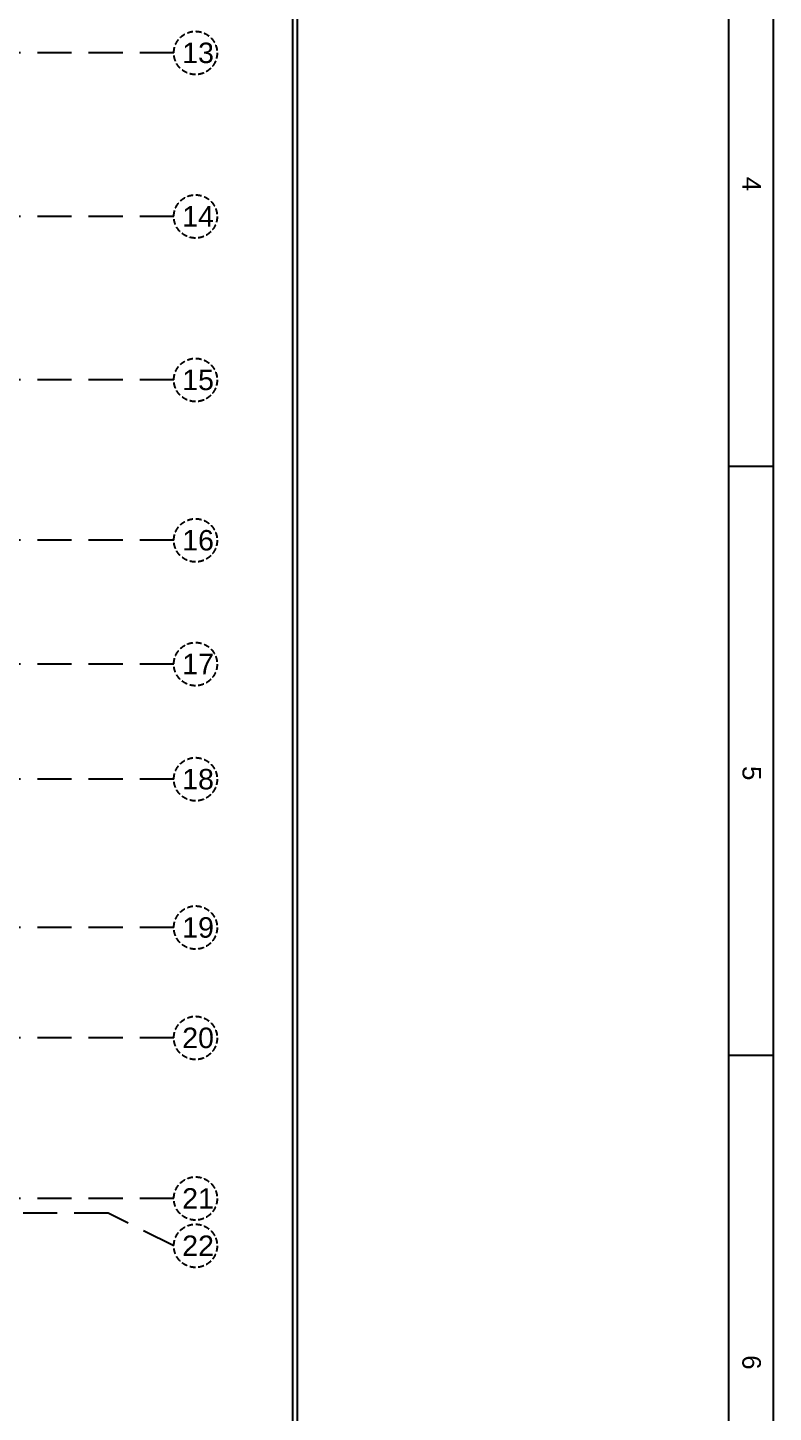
# Model space of a CAD drawing. Extents: x 11598203 to 11995143, y -3849975 to -3698974.
# Drawn here: x 11978736 to 11995143, y -3813728 to -3783245 of the extents above; entities that cross this region are included whole.
import ezdxf
from ezdxf.enums import TextEntityAlignment as Align

# ---------------------------------------------------------------- set-up
doc = ezdxf.new("R2010")
doc.units = 0
doc.header["$MEASUREMENT"] = 0
doc.linetypes.add('HIDDEN', pattern=[0.375, 0.25, -0.125])
doc.layers.get('0').update_dxf_attribs({"linetype": 'CONTINUOUS'})
doc.layers.add('GRID LINES', color=9, linetype='CONTINUOUS')
doc.layers.add('SECTION', color=8, linetype='CONTINUOUS')
doc.styles.add('ROMANS', font='arial.ttf')
doc.styles.get("Standard").update_dxf_attribs({"font": 'arial.ttf'})

# ---------------------------------------------------------------- blocks, each defined once
blk = doc.blocks.new('8TH FLOOR')
at = {"color": 1, "lineweight": 25, "ltscale": 500}
blk.add_line((7737, 56484), (7737, -20598), dxfattribs=at)
at = {"color": 1, "lineweight": 25}
blk.add_line((7637, 56384), (7637, -20498), dxfattribs=at)
at = {"layer": 'GRID LINES', "color": 138, "linetype": 'HIDDEN', "ltscale": 3000}
for p, q in [((5023, 25370), (-57949, 25370)), ((5023, 21770), (-57949, 21770)), ((5023, 18170), (-57949, 18170)), ((5023, 14640), (-57949, 14640)), ((5023, 11915), (-57949, 11915)), ((5023, 9380), (-57949, 9380)), ((5023, 6115), (-57949, 6115)), ((5023, 3685), (-57949, 3685)), ((5023, 150), (-57949, 150)), ((3581, -175), (-56073, -175)), ((5023, -892), (3581, -175))]:
    blk.add_line(p, q, dxfattribs=at)
at = {"layer": 'GRID LINES', "color": 138, "linetype": 'HIDDEN', "ltscale": 500}
for centre in [(5499, 25370), (5499, 21770), (5499, 18170), (5499, 14640), (5499, 11915), (5499, 9380), (5499, 6115), (5499, 3685), (5499, 150), (5499, -892)]:
    blk.add_circle(centre, 476, dxfattribs=at)
at = {"layer": 'GRID LINES', "color": 138, "linetype": 'HIDDEN', "ltscale": 500, "char_height": 450, "width": 683.76, "attachment_point": 1}
for s, insert in [('13', (5206, 25597)), ('14', (5206, 21997)), ('15', (5206, 18397)), ('16', (5206, 14867)), ('17', (5206, 12142)), ('18', (5206, 9607)), ('19', (5206, 6342)), ('20', (5206, 3912)), ('21', (5206, 377)), ('22', (5206, -665))]:
    blk.add_mtext(s, dxfattribs=dict(at, insert=insert))

msp = doc.modelspace()

# ---------------------------------------------------------------- linework, layer by layer
at = {"color": 7, "lineweight": 25}
for p, q in [((11995142.5, -3741077), (11995142.5, -3849974.7)), ((11994158.6, -3792896), (11995142.5, -3792896)), ((11994158.6, -3805867.1), (11995142.5, -3805867.1))]:
    msp.add_line(p, q, dxfattribs=at)
at = {"lineweight": 25}
msp.add_line((11994158.6, -3741995.3), (11994158.6, -3848990.8), dxfattribs=at)

# ---------------------------------------------------------------- block references
at = {"layer": 'SECTION', "color": 0, "ltscale": 500}
msp.add_blockref('8TH FLOOR', (11976929.2, -3809171.3), dxfattribs=at)

# ---------------------------------------------------------------- texts
at = {"color": 7, "lineweight": 20, "style": 'ROMANS', "width": 1}
for s, p in [('4', (11994665.3, -3786687)), ('5', (11994665.3, -3799658.1)), ('6', (11994665.3, -3812629.2))]:
    msp.add_text(s, height=407.8, rotation=270, dxfattribs=at).set_placement(p, align=Align.MIDDLE)

doc.saveas('drawing.dxf')
